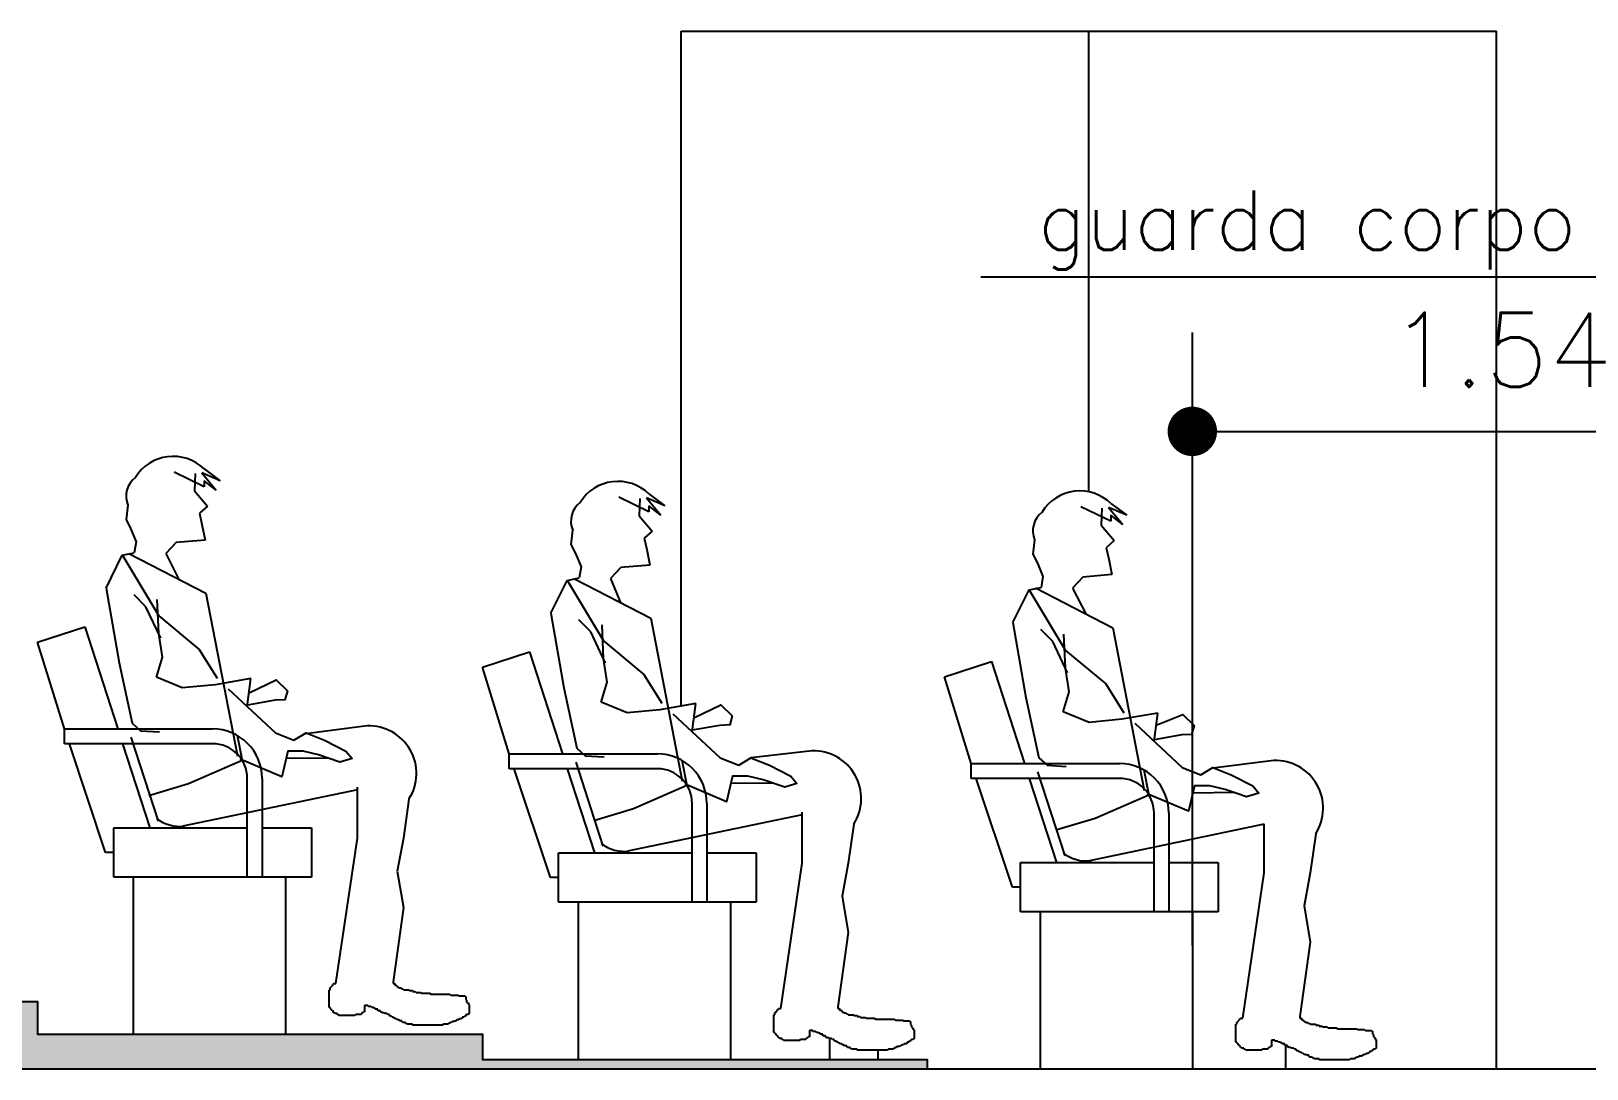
# Model space of a CAD drawing. Extents: x -14 to 107, y -33 to 53.
# Drawn here: x 51.904 to 55.052, y -23.252 to -21.152 of the extents above; entities that cross this region are included whole.
import ezdxf

# ---------------------------------------------------------------- set-up
doc = ezdxf.new("R2010")
doc.units = 0
doc.header["$LTSCALE"] = 1.5
doc.header["$MEASUREMENT"] = 0
doc.layers.get('0').update_dxf_attribs({"linetype": 'CONTINUOUS'})
doc.layers.get('DEFPOINTS').update_dxf_attribs({"linetype": 'CONTINUOUS'})
for name, color, linetype in [('A-ESTRUTURA', 4, 'CONTINUOUS'), ('A-MOBILIA', 1, 'CONTINUOUS'), ('HACHURA1', 1, 'CONTINUOUS'), ('N-LNHVISTA', 2, 'CONTINUOUS'), ('N-TEXTO', 2, 'CONTINUOUS'), ('P-PESSOA', 7, 'CONTINUOUS'), ('TEXTO', 2, 'CONTINUOUS')]:
    doc.layers.add(name, color=color, linetype=linetype)
doc.styles.add('COTA', font='romans.shx')
doc.styles.add('ROMANS', font='romans')
doc.dimstyles.new('DG060-1', dxfattribs={"dimscale": 0.1, "dimtxt": 1.5, "dimasz": 1, "dimexe": 2, "dimexo": 2.5, "dimgap": 0.9, "dimtad": 1, "dimzin": 4, "dimtxsty": 'COTA', "dimblk": 'DOT', "dimblk1": 'DOT', "dimblk2": 'DOT', "dimsah": 1, "dimcen": 0.09, "dimclrd": 1, "dimclre": 1, "dimclrt": 2, "dimazin": 3, "dimtfac": 1, "dimtdec": 4, "dimtix": 1, "dimtmove": 0, "dimatfit": 3, "dimtvp": 2, "dimtolj": 1, "dimtzin": 0})

# ---------------------------------------------------------------- blocks, each defined once
blk = doc.blocks.new('DOT')
at = {"color": 0, "linetype": 'BYBLOCK'}
blk.add_line((-0.5, 0), (-1, 0), dxfattribs=at)
at = {"color": 0, "linetype": 'BYBLOCK', "const_width": 0.5}
blk.add_lwpolyline([(-0.25, 0, 1), (0.25, 0, 1)], format="xyb", close=True, dxfattribs=at)
blk = doc.blocks.new('PESSOA')
at = {"layer": 'A-MOBILIA'}
for p, q in [((-0.9738, 0.7935), (-0.8786, 0.8244)), ((-0.8786, 0.8244), (-0.8117, 0.6179)), ((-0.9196, 0.6179), (-0.9738, 0.7935)), ((-0.9196, 0.5879), (-0.9196, 0.6179)), ((-0.9196, 0.6179), (-0.6196, 0.6179)), ((-0.6196, 0.5879), (-0.9196, 0.5879)), ((-0.8363, 0.3679), (-0.9096, 0.5879)), ((-0.5496, 0.3179), (-0.5496, 0.5179)), ((-0.5196, 0.5179), (-0.5196, 0.3179)), ((-0.8196, 0.4179), (-0.5496, 0.4179)), ((-0.8196, 0.3179), (-0.8196, 0.4179)), ((-0.5196, 0.4179), (-0.4196, 0.4179)), ((-0.4196, 0.4179), (-0.4196, 0.3179)), ((-0.8196, 0.3679), (-0.8363, 0.3679)), ((-0.4196, 0.3179), (-0.8196, 0.3179)), ((-0.7803, 0.3179), (-0.7803, 0)), ((-0.4721, 0.3179), (-0.4721, 0))]:
    blk.add_line(p, q, dxfattribs=at)
at = {"layer": 'A-MOBILIA', "extrusion": (5.54832e-28, 1, 0)}
for p, q in [((-0.7851, 0.601), (-0.73, 0.431)), ((-0.802, 0.5879), (-0.7469, 0.4179))]:
    blk.add_line(p, q, dxfattribs=at)
at = {"layer": 'A-MOBILIA'}
for radius in [0.1, 0.07]:
    blk.add_arc((-0.6196, 0.5179), radius, 0, 90, dxfattribs=at)
at = {"layer": 'P-PESSOA'}
for p, q in [((-0.6371, 1.1081), (-0.6977, 1.1376)), ((-0.6045, 1.1202), (-0.6416, 1.1361)), ((-0.6416, 1.1361), (-0.6128, 1.1013)), ((-0.6371, 1.144), (-0.6045, 1.1202)), ((-0.6128, 1.1013), (-0.6371, 1.1202)), ((-0.6371, 1.1202), (-0.6371, 1.1081)), ((-0.6414, 1.0315), (-0.635, 1.0001)), ((-0.7743, 0.9963), (-0.7782, 0.9741)), ((-0.635, 1.0001), (-0.6936, 0.9952)), ((-0.8352, 0.9031), (-0.8026, 0.9692)), ((-0.8026, 0.9692), (-0.7782, 0.9741)), ((-0.7892, 0.9732), (-0.6332, 0.8928)), ((-0.7147, 0.9728), (-0.6873, 0.9207)), ((-0.6332, 0.8928), (-0.5697, 0.5631)), ((-0.5701, 0.6054), (-0.5602, 0.5542)), ((-0.3069, 0.6241), (-0.4309, 0.6082)), ((-0.3867, 0.559), (-0.4713, 0.5578)), ((-0.3267, 0.4949), (-0.6801, 0.4211))]:
    blk.add_line(p, q, dxfattribs=at)
at = {"layer": 'P-PESSOA', "linetype": 'CONTINUOUS'}
for p, q in [((-0.655, 1.1345), (-0.6564, 1.1)), ((-0.6564, 1.1), (-0.6304, 1.069)), ((-0.6304, 1.069), (-0.6463, 1.0544)), ((-0.6463, 1.0544), (-0.6413, 1.0313)), ((-0.6936, 0.9952), (-0.7147, 0.9728)), ((-0.8352, 0.9031), (-0.8091, 0.7517)), ((-0.7547, 0.8648), (-0.7787, 0.8891)), ((-0.7245, 0.8016), (-0.7547, 0.8648)), ((-0.7288, 0.8109), (-0.7318, 0.8795)), ((-0.7214, 0.763), (-0.7288, 0.8109)), ((-0.7334, 0.7226), (-0.7214, 0.763)), ((-0.8091, 0.7517), (-0.7828, 0.6295)), ((-0.6811, 0.7009), (-0.7334, 0.7226)), ((-0.6146, 0.7075), (-0.6811, 0.7009)), ((-0.5421, 0.7197), (-0.6146, 0.7075)), ((-0.5496, 0.6624), (-0.5421, 0.7197)), ((-0.7828, 0.6295), (-0.7657, 0.6143)), ((-0.7657, 0.6143), (-0.7274, 0.6121)), ((-0.5602, 0.5542), (-0.6684, 0.5066)), ((-0.6684, 0.5066), (-0.7485, 0.4828)), ((-0.3267, 0.3967), (-0.3267, 0.4949)), ((-0.2224, 0.4758), (-0.2334, 0.3967)), ((-0.3702, 0.1028), (-0.3267, 0.3967)), ((-0.2334, 0.3967), (-0.246, 0.3302)), ((-0.246, 0.3302), (-0.2334, 0.2564)), ((-0.2334, 0.2564), (-0.2546, 0.1062)), ((-0.3821, 0.0938), (-0.3803, 0.0956)), ((-0.3803, 0.0956), (-0.3785, 0.0974)), ((-0.3785, 0.0974), (-0.3767, 0.0992)), ((-0.3767, 0.0992), (-0.3767, 0.101)), ((-0.3767, 0.101), (-0.3749, 0.101)), ((-0.3749, 0.101), (-0.3749, 0.1028)), ((-0.3749, 0.1028), (-0.3702, 0.1028)), ((-0.3713, 0.1064), (-0.3695, 0.1064)), ((-0.2546, 0.1062), (-0.2546, 0.1028)), ((-0.2546, 0.1028), (-0.2511, 0.1028)), ((-0.2511, 0.1028), (-0.2511, 0.0992)), ((-0.2511, 0.0992), (-0.2475, 0.0992)), ((-0.2475, 0.0992), (-0.2475, 0.0974)), ((-0.2475, 0.0974), (-0.2457, 0.0974)), ((-0.2457, 0.0974), (-0.2457, 0.0956)), ((-0.2457, 0.0956), (-0.2439, 0.0956)), ((-0.2439, 0.0956), (-0.2421, 0.0938)), ((-0.3839, 0.0544), (-0.3839, 0.0903)), ((-0.3839, 0.0903), (-0.3821, 0.0903)), ((-0.3821, 0.0903), (-0.3821, 0.0938)), ((-0.2421, 0.0938), (-0.2385, 0.0938)), ((-0.2385, 0.0938), (-0.2367, 0.0921)), ((-0.2367, 0.0921), (-0.2349, 0.0921)), ((-0.2349, 0.0921), (-0.2331, 0.0903)), ((-0.2331, 0.0903), (-0.2223, 0.0903)), ((-0.2223, 0.0903), (-0.2223, 0.0885)), ((-0.2223, 0.0885), (-0.2152, 0.0885)), ((-0.2152, 0.0885), (-0.2152, 0.0867)), ((-0.2152, 0.0867), (-0.2098, 0.0867)), ((-0.2098, 0.0867), (-0.208, 0.0849)), ((-0.208, 0.0849), (-0.199, 0.0849)), ((-0.199, 0.0849), (-0.1972, 0.0831)), ((-0.1972, 0.0831), (-0.1811, 0.0831)), ((-0.1811, 0.0831), (-0.1775, 0.0813)), ((-0.1775, 0.0813), (-0.1398, 0.0813)), ((-0.1398, 0.0813), (-0.138, 0.0795)), ((-0.138, 0.0795), (-0.1236, 0.0795)), ((-0.1236, 0.0795), (-0.1218, 0.0777)), ((-0.1218, 0.0777), (-0.1093, 0.0777)), ((-0.1093, 0.0777), (-0.1075, 0.0759)), ((-0.1075, 0.0759), (-0.1075, 0.0705)), ((-0.1075, 0.0705), (-0.1057, 0.0687)), ((-0.1057, 0.0687), (-0.1057, 0.0651)), ((-0.1057, 0.0651), (-0.1039, 0.0651)), ((-0.1039, 0.0651), (-0.1039, 0.0634)), ((-0.1039, 0.0634), (-0.1021, 0.0634)), ((-0.1021, 0.0634), (-0.1021, 0.0598)), ((-0.3821, 0.0544), (-0.3839, 0.0544)), ((-0.3821, 0.0526), (-0.3821, 0.0544)), ((-0.3803, 0.0508), (-0.3821, 0.0526)), ((-0.3785, 0.049), (-0.3803, 0.0508)), ((-0.3767, 0.0472), (-0.3785, 0.049)), ((-0.3749, 0.0454), (-0.3767, 0.0472)), ((-0.3749, 0.0436), (-0.3749, 0.0454)), ((-0.3731, 0.0436), (-0.3749, 0.0436)), ((-0.3713, 0.0418), (-0.3731, 0.0436)), ((-0.3677, 0.0418), (-0.3713, 0.0418)), ((-0.3677, 0.04), (-0.3677, 0.0418)), ((-0.3659, 0.04), (-0.3677, 0.04)), ((-0.3641, 0.0382), (-0.3659, 0.04)), ((-0.3318, 0.0382), (-0.3641, 0.0382)), ((-0.33, 0.04), (-0.3318, 0.0382)), ((-0.3193, 0.04), (-0.33, 0.04)), ((-0.3175, 0.0418), (-0.3193, 0.0418)), ((-0.3193, 0.0418), (-0.3193, 0.04)), ((-0.3157, 0.0436), (-0.3175, 0.0436)), ((-0.3175, 0.0436), (-0.3175, 0.0418)), ((-0.3139, 0.0454), (-0.3157, 0.0436)), ((-0.3121, 0.0454), (-0.3139, 0.0454)), ((-0.3049, 0.058), (-0.3121, 0.058)), ((-0.3121, 0.058), (-0.3121, 0.0454)), ((-0.3049, 0.0562), (-0.3049, 0.058)), ((-0.2995, 0.0562), (-0.3049, 0.0562)), ((-0.2977, 0.0544), (-0.2995, 0.0562)), ((-0.2941, 0.0544), (-0.2977, 0.0544)), ((-0.2923, 0.0526), (-0.2941, 0.0544)), ((-0.2905, 0.0526), (-0.2923, 0.0526)), ((-0.2905, 0.0508), (-0.2905, 0.0526)), ((-0.2852, 0.0508), (-0.2905, 0.0508)), ((-0.2852, 0.0472), (-0.2852, 0.0508)), ((-0.2798, 0.0472), (-0.2852, 0.0472)), ((-0.2798, 0.0454), (-0.2798, 0.0472)), ((-0.2762, 0.0436), (-0.2798, 0.0454)), ((-0.2726, 0.0436), (-0.2762, 0.0436)), ((-0.2708, 0.0418), (-0.2726, 0.0436)), ((-0.2672, 0.0418), (-0.2708, 0.0418)), ((-0.2654, 0.04), (-0.2672, 0.0418)), ((-0.2618, 0.04), (-0.2654, 0.04)), ((-0.2618, 0.0382), (-0.2618, 0.04)), ((-0.26, 0.0364), (-0.2618, 0.0382)), ((-0.2582, 0.0364), (-0.26, 0.0364)), ((-0.2564, 0.0347), (-0.2582, 0.0364)), ((-0.2546, 0.0347), (-0.2564, 0.0347)), ((-0.2529, 0.0329), (-0.2546, 0.0347)), ((-0.2511, 0.0329), (-0.2529, 0.0329)), ((-0.2493, 0.0311), (-0.2511, 0.0329)), ((-0.1146, 0.0329), (-0.1164, 0.0311)), ((-0.1111, 0.0347), (-0.1146, 0.0347)), ((-0.1146, 0.0347), (-0.1146, 0.0329)), ((-0.1093, 0.0364), (-0.1111, 0.0347)), ((-0.1075, 0.0364), (-0.1093, 0.0364)), ((-0.1057, 0.04), (-0.1075, 0.0382)), ((-0.1075, 0.0382), (-0.1075, 0.0364)), ((-0.1021, 0.04), (-0.1057, 0.04)), ((-0.1021, 0.0598), (-0.1003, 0.0598)), ((-0.1003, 0.0418), (-0.1021, 0.04)), ((-0.1003, 0.0598), (-0.1003, 0.0418)), ((-0.2475, 0.0311), (-0.2493, 0.0311)), ((-0.2457, 0.0293), (-0.2475, 0.0311)), ((-0.2439, 0.0293), (-0.2457, 0.0293)), ((-0.2403, 0.0275), (-0.2439, 0.0293)), ((-0.2367, 0.0275), (-0.2403, 0.0275)), ((-0.2367, 0.0257), (-0.2367, 0.0275)), ((-0.2349, 0.0239), (-0.2367, 0.0257)), ((-0.2295, 0.0239), (-0.2349, 0.0239)), ((-0.2295, 0.0221), (-0.2295, 0.0239)), ((-0.2277, 0.0221), (-0.2295, 0.0221)), ((-0.2259, 0.0203), (-0.2277, 0.0221)), ((-0.2152, 0.0203), (-0.2259, 0.0203)), ((-0.2152, 0.0185), (-0.2152, 0.0203)), ((-0.1541, 0.0185), (-0.2152, 0.0185)), ((-0.1523, 0.0203), (-0.1541, 0.0185)), ((-0.1434, 0.0203), (-0.1523, 0.0203)), ((-0.1416, 0.0221), (-0.1434, 0.0203)), ((-0.138, 0.0239), (-0.1416, 0.0221)), ((-0.1362, 0.0239), (-0.138, 0.0239)), ((-0.1344, 0.0257), (-0.1362, 0.0239)), ((-0.1308, 0.0257), (-0.1344, 0.0257)), ((-0.1272, 0.0275), (-0.1308, 0.0257)), ((-0.1254, 0.0293), (-0.1272, 0.0275)), ((-0.1218, 0.0293), (-0.1254, 0.0293)), ((-0.12, 0.0311), (-0.1218, 0.0293)), ((-0.1164, 0.0311), (-0.12, 0.0311))]:
    blk.add_line(p, q, dxfattribs=at)
for points in [[(-0.7912, 1.0705), (-0.7946, 1.0418), (-0.7857, 1.0233), (-0.7743, 0.9963)], [(-0.8017, 0.9683), (-0.7287, 0.8466), (-0.6469, 0.7789), (-0.6105, 0.7204)], [(-0.5882, 0.6993), (-0.4926, 0.61), (-0.4552, 0.595), (-0.4306, 0.61), (-0.3932, 0.595), (-0.3499, 0.5727), (-0.3373, 0.5581), (-0.3622, 0.5508), (-0.4058, 0.5654), (-0.4368, 0.5727), (-0.4677, 0.5727), (-0.48, 0.5212), (-0.5637, 0.5567)], [(-0.5453, 0.6953), (-0.4911, 0.7171), (-0.4682, 0.6952), (-0.4735, 0.6766), (-0.4936, 0.6758), (-0.5492, 0.6662)]]:
    blk.add_lwpolyline(points, dxfattribs=at)
at = {"layer": 'P-PESSOA'}
for centre, radius, start, end in [((-0.6996, 1.0798), 0.0897, 45.7873, 148.4559), ((-0.7471, 1.0888), 0.0477, 127.3399, 202.5127), ((-0.3037, 0.5277), 0.0964, 327.4435, 91.889), ((-0.6861, 0.499), 0.0783, 232.6566, 276.7974), ((-0.7337, 0.5428), 0.133, 293.608, 293.7502)]:
    blk.add_arc(centre, radius, start, end, dxfattribs=at)
blk = doc.blocks.new('*D84')
at = {"color": 1, "linetype": 'BYBLOCK'}
for p, q in [((54.2536, -23.0024), (54.2536, -21.7624)), ((55.502, -23.0024), (55.502, -21.7624)), ((54.3536, -21.9624), (55.402, -21.9624))]:
    blk.add_line(p, q, dxfattribs=at)
at = {"layer": 'DEFPOINTS', "color": 0, "linetype": 'BYBLOCK'}
for p in [(55.502, -21.9624), (54.2536, -23.2524), (55.502, -23.2524)]:
    blk.add_point(p, dxfattribs=at)
at = {"color": 1, "linetype": 'BYBLOCK', "xscale": 0.1, "yscale": 0.1, "zscale": 0.1, "rotation": 180}
blk.add_blockref('DOT', (54.2536, -21.9624), dxfattribs=at)
at = {"color": 1, "linetype": 'BYBLOCK', "xscale": 0.1, "yscale": 0.1, "zscale": 0.1}
blk.add_blockref('DOT', (55.502, -21.9624), dxfattribs=at)
at = {"color": 2, "linetype": 'BYBLOCK', "insert": (54.8778, -21.7974), "char_height": 0.15, "attachment_point": 5, "style": 'COTA'}
blk.add_mtext('\\A1;1.54', dxfattribs=at)
blk = doc.blocks.new('_DOT')
at = {"color": 0, "linetype": 'BYBLOCK'}
blk.add_line((-0.5, 0), (-1, 0), dxfattribs=at)
at = {"color": 0, "linetype": 'BYBLOCK', "const_width": 0.5}
blk.add_lwpolyline([(-0.25, 0, 1), (0.25, 0, 1)], format="xyb", close=True, dxfattribs=at)

msp = doc.modelspace()

# ---------------------------------------------------------------- hatches: boundary and pattern name
at = {"layer": 'HACHURA1'}
h = msp.add_hatch(dxfattribs=at)
h.set_pattern_fill('AR-SAND', scale=0.003, angle=45, style=0)
h.set_pattern_definition([(82.5, (7.37518, -43.08307), (-0.1072144, 0.10042605), [0, -0.115824, 0, -0.12954, 0, -0.123825]), (52.5, (7.37518, -43.08307), (-0.0567033, 0.24741986), [0, -0.062484, 0, -0.104394, 0, -0.040005]), (12.5, (7.3089, -43.14935), (0.16748995, 0.1680997), [0, -0.0381, 0, -0.13716, 0, -0.17907]), (2.5, (7.3089, -43.14935), (0.1146843, 0.2092652), [0, -0.01905, 0, -0.089916, 0, -0.10287])])
h.paths.add_polyline_path([(48.7198, -23.2524), (48.7198, -22.8649), (48.3171, -22.8649), (48.3171, -22.7639), (47.4171, -22.7639), (47.4171, -22.6571), (46.7198, -22.6571), (46.7198, -23.2524)])
h.paths.add_polyline_path([(49.3341, -23.2524), (49.3341, -22.9568), (49.2171, -22.9568), (49.2171, -22.8649), (48.7198, -22.8649), (48.7198, -23.2524)])
h.paths.add_polyline_path([(49.3341, -22.9568), (49.3341, -23.2524), (50.7198, -23.2524), (50.7198, -23.0422), (50.1171, -23.0422), (50.1171, -22.9568)])
h.paths.add_polyline_path([(51.0171, -23.116), (51.0171, -23.0422), (50.7198, -23.0422), (50.7198, -23.2524), (52.7198, -23.2524), (52.7198, -23.1824), (51.9171, -23.1824), (51.9171, -23.116)])
h.paths.add_polyline_path([(52.7198, -23.2524), (53.7171, -23.2524), (53.7171, -23.2335), (52.8171, -23.2335), (52.8171, -23.1824), (52.7198, -23.1824)])

# ---------------------------------------------------------------- linework, layer by layer
at = {"layer": 'A-ESTRUTURA'}
for p, q in [((43.1963, -23.2524), (55.502, -23.2524)), ((50.5199, -23.2524), (54.9199, -23.2524))]:
    msp.add_line(p, q, dxfattribs=at)
at = {"layer": 'A-MOBILIA'}
for p, q in [((51.9171, -22.3888), (52.0123, -22.358)), ((52.0123, -22.358), (52.0792, -22.5645)), ((51.9713, -22.5645), (51.9171, -22.3888)), ((52.8171, -22.4395), (52.9123, -22.4086)), ((52.9123, -22.4086), (52.9792, -22.6151)), ((52.8713, -22.6151), (52.8171, -22.4395)), ((51.9713, -22.5945), (51.9713, -22.5645)), ((51.9713, -22.5645), (52.2713, -22.5645)), ((52.2713, -22.5945), (51.9713, -22.5945)), ((52.0546, -22.8145), (51.9813, -22.5945)), ((52.8713, -22.6451), (52.8713, -22.6151)), ((52.8713, -22.6151), (53.1713, -22.6151)), ((52.3413, -22.8645), (52.3413, -22.6645)), ((52.3713, -22.6645), (52.3713, -22.8645)), ((53.1713, -22.6451), (52.8713, -22.6451)), ((52.9546, -22.8651), (52.8813, -22.6451)), ((53.2413, -22.9151), (53.2413, -22.7151)), ((53.2713, -22.7151), (53.2713, -22.9151)), ((52.0713, -22.7645), (52.3413, -22.7645)), ((52.0713, -22.8645), (52.0713, -22.7645)), ((52.3713, -22.7645), (52.4713, -22.7645)), ((52.4713, -22.7645), (52.4713, -22.8645)), ((52.0713, -22.8145), (52.0546, -22.8145)), ((52.9713, -22.8151), (53.2413, -22.8151)), ((52.9713, -22.9151), (52.9713, -22.8151)), ((53.2713, -22.8151), (53.3713, -22.8151)), ((53.3713, -22.8151), (53.3713, -22.9151)), ((52.4713, -22.8645), (52.0713, -22.8645)), ((52.1106, -22.8645), (52.1106, -23.1824)), ((52.4188, -22.8645), (52.4188, -23.1824)), ((52.9713, -22.8651), (52.9546, -22.8651)), ((53.3713, -22.9151), (52.9713, -22.9151)), ((53.0106, -22.9151), (53.0106, -23.233)), ((53.3188, -22.9151), (53.3188, -23.233))]:
    msp.add_line(p, q, dxfattribs=at)
at = {"layer": 'A-MOBILIA', "extrusion": (5.54832e-28, 1, 0)}
for p, q in [((52.0889, -22.5945), (52.144, -22.7645)), ((52.1058, -22.5814), (52.1609, -22.7514)), ((53.0058, -22.632), (53.0609, -22.802)), ((52.9889, -22.6451), (53.044, -22.8151))]:
    msp.add_line(p, q, dxfattribs=at)
at = {"layer": 'A-MOBILIA'}
for centre, radius in [((52.2713, -22.6645), 0.1), ((52.2713, -22.6645), 0.07), ((53.1713, -22.7151), 0.1), ((53.1713, -22.7151), 0.07)]:
    msp.add_arc(centre, radius, 0, 90, dxfattribs=at)
at = {"layer": 'N-LNHVISTA', "color": 7}
for p, q in [((53.2191, -21.1524), (54.8691, -21.1524)), ((53.2191, -22.5183), (53.2191, -21.1524)), ((54.0441, -22.0848), (54.0441, -21.1524)), ((54.8691, -23.2524), (54.8691, -21.1524)), ((53.5198, -23.2335), (53.5198, -23.1909)), ((53.6178, -23.2335), (53.6178, -23.2145)), ((54.4428, -23.2524), (54.4428, -23.2052))]:
    msp.add_line(p, q, dxfattribs=at)
at = {"layer": 'N-LNHVISTA'}
msp.add_lwpolyline([(51.0171, -23.116), (51.9171, -23.116), (51.9171, -23.1824), (52.8171, -23.1824), (52.8171, -23.2335), (53.7171, -23.2335), (53.7171, -23.2524)], dxfattribs=at)
at = {"layer": 'P-PESSOA'}
for p, q in [((52.2538, -22.0743), (52.1932, -22.0447)), ((52.2864, -22.0622), (52.2493, -22.0463)), ((52.2493, -22.0463), (52.2781, -22.0811)), ((52.2538, -22.0383), (52.2864, -22.0622)), ((52.2781, -22.0811), (52.2538, -22.0622)), ((52.2538, -22.0622), (52.2538, -22.0743)), ((53.1538, -22.1249), (53.0932, -22.0954)), ((53.1864, -22.1128), (53.1493, -22.0969)), ((53.1493, -22.0969), (53.1781, -22.1317)), ((53.1538, -22.089), (53.1864, -22.1128)), ((53.1781, -22.1317), (53.1538, -22.1128)), ((53.1538, -22.1128), (53.1538, -22.1249)), ((52.2495, -22.1508), (52.2559, -22.1823)), ((52.1166, -22.1861), (52.1127, -22.2083)), ((52.2559, -22.1823), (52.1973, -22.1871)), ((52.0557, -22.2793), (52.0883, -22.2131)), ((52.0883, -22.2131), (52.1127, -22.2083)), ((52.1017, -22.2092), (52.2577, -22.2895)), ((52.1762, -22.2096), (52.2021, -22.2609)), ((53.1495, -22.2015), (53.1559, -22.2329)), ((53.0166, -22.2367), (53.0127, -22.2589)), ((53.1559, -22.2329), (53.0973, -22.2378)), ((52.9557, -22.3299), (52.9883, -22.2638)), ((52.9883, -22.2638), (53.0127, -22.2589)), ((53.0035, -22.2607), (53.1577, -22.3402)), ((53.0762, -22.2602), (53.0971, -22.3107)), ((52.2577, -22.2895), (52.3212, -22.6193)), ((53.1577, -22.3402), (53.2212, -22.6699)), ((52.584, -22.5583), (52.46, -22.5741)), ((52.3208, -22.577), (52.3307, -22.6282)), ((52.5042, -22.6233), (52.4196, -22.6246)), ((53.2208, -22.6276), (53.2307, -22.6788)), ((53.484, -22.6089), (53.3603, -22.623)), ((52.5644, -22.6875), (52.2108, -22.7613)), ((53.4042, -22.674), (53.3196, -22.6752)), ((53.4644, -22.7381), (53.1108, -22.8119))]:
    msp.add_line(p, q, dxfattribs=at)
at = {"layer": 'P-PESSOA', "linetype": 'CONTINUOUS'}
for p, q in [((52.2359, -22.0479), (52.2345, -22.0824)), ((52.2345, -22.0824), (52.2605, -22.1134)), ((53.1359, -22.0985), (53.1345, -22.133)), ((52.2605, -22.1134), (52.2446, -22.128)), ((52.2446, -22.128), (52.2496, -22.1511)), ((53.1345, -22.133), (53.1605, -22.164)), ((52.1973, -22.1871), (52.1762, -22.2096)), ((53.1605, -22.164), (53.1446, -22.1787)), ((53.1446, -22.1787), (53.1496, -22.2017)), ((53.0973, -22.2378), (53.0762, -22.2602)), ((52.0557, -22.2793), (52.0818, -22.4306)), ((52.1362, -22.3176), (52.1122, -22.2932)), ((52.1664, -22.3807), (52.1362, -22.3176)), ((52.1621, -22.3715), (52.1591, -22.3028)), ((52.9557, -22.3299), (52.9818, -22.4813)), ((53.0362, -22.3682), (53.0122, -22.3439)), ((52.1695, -22.4194), (52.1621, -22.3715)), ((53.0664, -22.4314), (53.0362, -22.3682)), ((53.0621, -22.4221), (53.0591, -22.3535)), ((52.0818, -22.4306), (52.1081, -22.5529)), ((52.1575, -22.4598), (52.1695, -22.4194)), ((53.0695, -22.47), (53.0621, -22.4221)), ((52.2098, -22.4815), (52.1575, -22.4598)), ((52.2763, -22.4749), (52.2098, -22.4815)), ((52.3488, -22.4627), (52.2763, -22.4749)), ((52.3413, -22.52), (52.3488, -22.4627)), ((53.0575, -22.5104), (53.0695, -22.47)), ((52.9818, -22.4813), (53.0081, -22.6035)), ((53.1098, -22.5321), (53.0575, -22.5104)), ((53.1763, -22.5255), (53.1098, -22.5321)), ((53.2488, -22.5133), (53.1763, -22.5255)), ((53.2413, -22.5706), (53.2488, -22.5133)), ((52.1081, -22.5529), (52.1252, -22.5681)), ((52.1252, -22.5681), (52.1635, -22.5703)), ((52.3307, -22.6282), (52.2225, -22.6758)), ((53.0081, -22.6035), (53.0252, -22.6187)), ((53.0252, -22.6187), (53.0635, -22.621)), ((52.2225, -22.6758), (52.1424, -22.6996)), ((52.5642, -22.7857), (52.5642, -22.6823)), ((53.2307, -22.6788), (53.1225, -22.7264)), ((52.6685, -22.7065), (52.6575, -22.7857)), ((53.1225, -22.7264), (53.0424, -22.7502)), ((53.4642, -22.8363), (53.4642, -22.7329)), ((53.5685, -22.7572), (53.5575, -22.8363)), ((52.5207, -23.0796), (52.5642, -22.7857)), ((52.6575, -22.7857), (52.6449, -22.8522)), ((52.6449, -22.8522), (52.6575, -22.926)), ((53.4207, -23.1302), (53.4642, -22.8363)), ((53.5575, -22.8363), (53.5449, -22.9028)), ((53.5449, -22.9028), (53.5575, -22.9766)), ((52.6575, -22.926), (52.6363, -23.0762)), ((53.5575, -22.9766), (53.5363, -23.1268)), ((52.507, -23.128), (52.507, -23.0921)), ((52.507, -23.0921), (52.5088, -23.0921)), ((52.5088, -23.0885), (52.5106, -23.0867)), ((52.5088, -23.0921), (52.5088, -23.0885)), ((52.5106, -23.0867), (52.5124, -23.0849)), ((52.5124, -23.0849), (52.5142, -23.0831)), ((52.5142, -23.0831), (52.5142, -23.0813)), ((52.5142, -23.0813), (52.516, -23.0813)), ((52.516, -23.0813), (52.516, -23.0796)), ((52.516, -23.0796), (52.5207, -23.0796)), ((52.5196, -23.076), (52.5214, -23.076)), ((52.6363, -23.0762), (52.6363, -23.0796)), ((52.6363, -23.0796), (52.6398, -23.0796)), ((52.6398, -23.0796), (52.6398, -23.0831)), ((52.6398, -23.0831), (52.6434, -23.0831)), ((52.6434, -23.0831), (52.6434, -23.0849)), ((52.6434, -23.0849), (52.6452, -23.0849)), ((52.6452, -23.0849), (52.6452, -23.0867)), ((52.6452, -23.0867), (52.647, -23.0867)), ((52.647, -23.0867), (52.6488, -23.0885)), ((52.6488, -23.0885), (52.6524, -23.0885)), ((52.6524, -23.0885), (52.6542, -23.0903)), ((52.6542, -23.0903), (52.656, -23.0903)), ((52.656, -23.0903), (52.6578, -23.0921)), ((52.6578, -23.0921), (52.6686, -23.0921)), ((52.6686, -23.0921), (52.6686, -23.0939)), ((52.6686, -23.0939), (52.6757, -23.0939)), ((52.6757, -23.0939), (52.6757, -23.0957)), ((52.6757, -23.0957), (52.6811, -23.0957)), ((52.6811, -23.0957), (52.6829, -23.0975)), ((52.6829, -23.0975), (52.6919, -23.0975)), ((52.6919, -23.0975), (52.6937, -23.0993)), ((52.6937, -23.0993), (52.7098, -23.0993)), ((52.7098, -23.0993), (52.7134, -23.1011)), ((52.7134, -23.1011), (52.7511, -23.1011)), ((52.7511, -23.1011), (52.7529, -23.1029)), ((52.7529, -23.1029), (52.7673, -23.1029)), ((52.7673, -23.1029), (52.7691, -23.1047)), ((52.7691, -23.1047), (52.7816, -23.1047)), ((52.7816, -23.1047), (52.7834, -23.1065)), ((52.7834, -23.1065), (52.7834, -23.1118)), ((52.5088, -23.128), (52.507, -23.128)), ((52.5088, -23.1298), (52.5088, -23.128)), ((52.5106, -23.1316), (52.5088, -23.1298)), ((52.5124, -23.1334), (52.5106, -23.1316)), ((52.5142, -23.1352), (52.5124, -23.1334)), ((52.516, -23.137), (52.5142, -23.1352)), ((52.516, -23.1387), (52.516, -23.137)), ((52.577, -23.137), (52.5752, -23.1387)), ((52.5788, -23.137), (52.577, -23.137)), ((52.586, -23.1244), (52.5788, -23.1244)), ((52.5788, -23.1244), (52.5788, -23.137)), ((52.586, -23.1262), (52.586, -23.1244)), ((52.5914, -23.1262), (52.586, -23.1262)), ((52.5932, -23.128), (52.5914, -23.1262)), ((52.5968, -23.128), (52.5932, -23.128)), ((52.5986, -23.1298), (52.5968, -23.128)), ((52.6004, -23.1298), (52.5986, -23.1298)), ((52.6004, -23.1316), (52.6004, -23.1298)), ((52.6057, -23.1316), (52.6004, -23.1316)), ((52.6057, -23.1352), (52.6057, -23.1316)), ((52.6111, -23.1352), (52.6057, -23.1352)), ((52.6111, -23.137), (52.6111, -23.1352)), ((52.6147, -23.1387), (52.6111, -23.137)), ((52.7834, -23.1118), (52.7852, -23.1136)), ((52.7852, -23.1136), (52.7852, -23.1172)), ((52.7852, -23.1172), (52.787, -23.1172)), ((52.787, -23.1172), (52.787, -23.119)), ((52.787, -23.119), (52.7888, -23.119)), ((52.7888, -23.119), (52.7888, -23.1226)), ((52.7888, -23.1226), (52.7906, -23.1226)), ((52.7906, -23.1226), (52.7906, -23.1405)), ((53.4088, -23.1392), (53.4106, -23.1374)), ((53.4106, -23.1374), (53.4124, -23.1356)), ((53.4124, -23.1356), (53.4142, -23.1338)), ((53.4142, -23.1338), (53.4142, -23.132)), ((53.4142, -23.132), (53.416, -23.132)), ((53.416, -23.132), (53.416, -23.1302)), ((53.416, -23.1302), (53.4207, -23.1302)), ((53.4196, -23.1266), (53.4214, -23.1266)), ((53.5363, -23.1268), (53.5363, -23.1302)), ((53.5363, -23.1302), (53.5398, -23.1302)), ((53.5398, -23.1302), (53.5398, -23.1338)), ((53.5398, -23.1338), (53.5434, -23.1338)), ((53.5434, -23.1338), (53.5434, -23.1356)), ((53.5434, -23.1356), (53.5452, -23.1356)), ((53.5452, -23.1356), (53.5452, -23.1374)), ((53.5452, -23.1374), (53.547, -23.1374)), ((53.547, -23.1374), (53.5488, -23.1392)), ((52.5178, -23.1387), (52.516, -23.1387)), ((52.5196, -23.1405), (52.5178, -23.1387)), ((52.5232, -23.1405), (52.5196, -23.1405)), ((52.5232, -23.1423), (52.5232, -23.1405)), ((52.525, -23.1423), (52.5232, -23.1423)), ((52.5268, -23.1441), (52.525, -23.1423)), ((52.5591, -23.1441), (52.5268, -23.1441)), ((52.5609, -23.1423), (52.5591, -23.1441)), ((52.5716, -23.1423), (52.5609, -23.1423)), ((52.5734, -23.1405), (52.5716, -23.1405)), ((52.5716, -23.1405), (52.5716, -23.1423)), ((52.5752, -23.1387), (52.5734, -23.1387)), ((52.5734, -23.1387), (52.5734, -23.1405)), ((52.6183, -23.1387), (52.6147, -23.1387)), ((52.6201, -23.1405), (52.6183, -23.1387)), ((52.6237, -23.1405), (52.6201, -23.1405)), ((52.6255, -23.1423), (52.6237, -23.1405)), ((52.6291, -23.1423), (52.6255, -23.1423)), ((52.6291, -23.1441), (52.6291, -23.1423)), ((52.6309, -23.1459), (52.6291, -23.1441)), ((52.6327, -23.1459), (52.6309, -23.1459)), ((52.6345, -23.1477), (52.6327, -23.1459)), ((52.6363, -23.1477), (52.6345, -23.1477)), ((52.6381, -23.1495), (52.6363, -23.1477)), ((52.6398, -23.1495), (52.6381, -23.1495)), ((52.6416, -23.1513), (52.6398, -23.1495)), ((52.6434, -23.1513), (52.6416, -23.1513)), ((52.6452, -23.1531), (52.6434, -23.1513)), ((52.647, -23.1531), (52.6452, -23.1531)), ((52.6506, -23.1549), (52.647, -23.1531)), ((52.6542, -23.1549), (52.6506, -23.1549)), ((52.6542, -23.1567), (52.6542, -23.1549)), ((52.656, -23.1585), (52.6542, -23.1567)), ((52.6614, -23.1585), (52.656, -23.1585)), ((52.6614, -23.1603), (52.6614, -23.1585)), ((52.6632, -23.1603), (52.6614, -23.1603)), ((52.665, -23.1621), (52.6632, -23.1603)), ((52.6757, -23.1621), (52.665, -23.1621)), ((52.6757, -23.1639), (52.6757, -23.1621)), ((52.7368, -23.1639), (52.6757, -23.1639)), ((52.7386, -23.1621), (52.7368, -23.1639)), ((52.7475, -23.1621), (52.7386, -23.1621)), ((52.7493, -23.1603), (52.7475, -23.1621)), ((52.7529, -23.1585), (52.7493, -23.1603)), ((52.7547, -23.1585), (52.7529, -23.1585)), ((52.7565, -23.1567), (52.7547, -23.1585)), ((52.7601, -23.1567), (52.7565, -23.1567)), ((52.7637, -23.1549), (52.7601, -23.1567)), ((52.7655, -23.1531), (52.7637, -23.1549)), ((52.7691, -23.1531), (52.7655, -23.1531)), ((52.7709, -23.1513), (52.7691, -23.1531)), ((52.7745, -23.1513), (52.7709, -23.1513)), ((52.7763, -23.1495), (52.7745, -23.1513)), ((52.7798, -23.1477), (52.7763, -23.1477)), ((52.7763, -23.1477), (52.7763, -23.1495)), ((52.7816, -23.1459), (52.7798, -23.1477)), ((52.7834, -23.1459), (52.7816, -23.1459)), ((52.7852, -23.1423), (52.7834, -23.1441)), ((52.7834, -23.1441), (52.7834, -23.1459)), ((52.7888, -23.1423), (52.7852, -23.1423)), ((52.7906, -23.1405), (52.7888, -23.1423)), ((53.407, -23.1786), (53.407, -23.1427)), ((53.407, -23.1427), (53.4088, -23.1427)), ((53.4088, -23.1427), (53.4088, -23.1392)), ((53.5488, -23.1392), (53.5524, -23.1392)), ((53.5524, -23.1392), (53.5542, -23.141)), ((53.5542, -23.141), (53.556, -23.141)), ((53.556, -23.141), (53.5578, -23.1427)), ((53.5578, -23.1427), (53.5686, -23.1427)), ((53.5686, -23.1427), (53.5686, -23.1445)), ((53.5686, -23.1445), (53.5757, -23.1445)), ((53.5757, -23.1445), (53.5757, -23.1463)), ((53.5757, -23.1463), (53.5811, -23.1463)), ((53.5811, -23.1463), (53.5829, -23.1481)), ((53.5829, -23.1481), (53.5919, -23.1481)), ((53.5919, -23.1481), (53.5937, -23.1499)), ((53.5937, -23.1499), (53.6098, -23.1499)), ((53.6098, -23.1499), (53.6134, -23.1517)), ((53.6134, -23.1517), (53.6511, -23.1517)), ((53.6511, -23.1517), (53.6529, -23.1535)), ((53.6529, -23.1535), (53.6673, -23.1535)), ((53.6673, -23.1535), (53.6691, -23.1553)), ((53.6691, -23.1553), (53.6816, -23.1553)), ((53.6816, -23.1553), (53.6834, -23.1571)), ((53.6834, -23.1571), (53.6834, -23.1625)), ((53.6834, -23.1625), (53.6852, -23.1643)), ((53.6852, -23.1643), (53.6852, -23.1679)), ((53.6852, -23.1679), (53.687, -23.1679)), ((53.687, -23.1679), (53.687, -23.1697)), ((53.687, -23.1697), (53.6888, -23.1697)), ((53.6888, -23.1697), (53.6888, -23.1732)), ((53.4088, -23.1786), (53.407, -23.1786)), ((53.4088, -23.1804), (53.4088, -23.1786)), ((53.4106, -23.1822), (53.4088, -23.1804)), ((53.4124, -23.184), (53.4106, -23.1822)), ((53.4142, -23.1858), (53.4124, -23.184)), ((53.416, -23.1876), (53.4142, -23.1858)), ((53.416, -23.1894), (53.416, -23.1876)), ((53.4178, -23.1894), (53.416, -23.1894)), ((53.4196, -23.1912), (53.4178, -23.1894)), ((53.4232, -23.1912), (53.4196, -23.1912)), ((53.4232, -23.193), (53.4232, -23.1912)), ((53.425, -23.193), (53.4232, -23.193)), ((53.4268, -23.1948), (53.425, -23.193)), ((53.4591, -23.1948), (53.4268, -23.1948)), ((53.4609, -23.193), (53.4591, -23.1948)), ((53.4716, -23.193), (53.4609, -23.193)), ((53.4734, -23.1912), (53.4716, -23.1912)), ((53.4716, -23.1912), (53.4716, -23.193)), ((53.4752, -23.1894), (53.4734, -23.1894)), ((53.4734, -23.1894), (53.4734, -23.1912)), ((53.477, -23.1876), (53.4752, -23.1894)), ((53.4788, -23.1876), (53.477, -23.1876)), ((53.486, -23.175), (53.4788, -23.175)), ((53.4788, -23.175), (53.4788, -23.1876)), ((53.486, -23.1768), (53.486, -23.175)), ((53.4914, -23.1768), (53.486, -23.1768)), ((53.4932, -23.1786), (53.4914, -23.1768)), ((53.4968, -23.1786), (53.4932, -23.1786)), ((53.4986, -23.1804), (53.4968, -23.1786)), ((53.5004, -23.1804), (53.4986, -23.1804)), ((53.5004, -23.1822), (53.5004, -23.1804)), ((53.5057, -23.1822), (53.5004, -23.1822)), ((53.5057, -23.1858), (53.5057, -23.1822)), ((53.5111, -23.1858), (53.5057, -23.1858)), ((53.5111, -23.1876), (53.5111, -23.1858)), ((53.5147, -23.1894), (53.5111, -23.1876)), ((53.5183, -23.1894), (53.5147, -23.1894)), ((53.5201, -23.1912), (53.5183, -23.1894)), ((53.5237, -23.1912), (53.5201, -23.1912)), ((53.5255, -23.193), (53.5237, -23.1912)), ((53.5291, -23.193), (53.5255, -23.193)), ((53.5291, -23.1948), (53.5291, -23.193)), ((53.5309, -23.1966), (53.5291, -23.1948)), ((53.5327, -23.1966), (53.5309, -23.1966)), ((53.5345, -23.1983), (53.5327, -23.1966)), ((53.5363, -23.1983), (53.5345, -23.1983)), ((53.5381, -23.2001), (53.5363, -23.1983)), ((53.5398, -23.2001), (53.5381, -23.2001)), ((53.5416, -23.2019), (53.5398, -23.2001)), ((53.6763, -23.2001), (53.6745, -23.2019)), ((53.6798, -23.1983), (53.6763, -23.1983)), ((53.6763, -23.1983), (53.6763, -23.2001)), ((53.6816, -23.1966), (53.6798, -23.1983)), ((53.6834, -23.1966), (53.6816, -23.1966)), ((53.6852, -23.193), (53.6834, -23.1948)), ((53.6834, -23.1948), (53.6834, -23.1966)), ((53.6888, -23.193), (53.6852, -23.193)), ((53.6888, -23.1732), (53.6906, -23.1732)), ((53.6906, -23.1912), (53.6888, -23.193)), ((53.6906, -23.1732), (53.6906, -23.1912)), ((53.5434, -23.2019), (53.5416, -23.2019)), ((53.5452, -23.2037), (53.5434, -23.2019)), ((53.547, -23.2037), (53.5452, -23.2037)), ((53.5506, -23.2055), (53.547, -23.2037)), ((53.5542, -23.2055), (53.5506, -23.2055)), ((53.5542, -23.2073), (53.5542, -23.2055)), ((53.556, -23.2091), (53.5542, -23.2073)), ((53.5614, -23.2091), (53.556, -23.2091)), ((53.5614, -23.2109), (53.5614, -23.2091)), ((53.5632, -23.2109), (53.5614, -23.2109)), ((53.565, -23.2127), (53.5632, -23.2109)), ((53.5757, -23.2127), (53.565, -23.2127)), ((53.5757, -23.2145), (53.5757, -23.2127)), ((53.6368, -23.2145), (53.5757, -23.2145)), ((53.6386, -23.2127), (53.6368, -23.2145)), ((53.6475, -23.2127), (53.6386, -23.2127)), ((53.6493, -23.2109), (53.6475, -23.2127)), ((53.6529, -23.2091), (53.6493, -23.2109)), ((53.6547, -23.2091), (53.6529, -23.2091)), ((53.6565, -23.2073), (53.6547, -23.2091)), ((53.6601, -23.2073), (53.6565, -23.2073)), ((53.6637, -23.2055), (53.6601, -23.2073)), ((53.6655, -23.2037), (53.6637, -23.2055)), ((53.6691, -23.2037), (53.6655, -23.2037)), ((53.6709, -23.2019), (53.6691, -23.2037)), ((53.6745, -23.2019), (53.6709, -23.2019))]:
    msp.add_line(p, q, dxfattribs=at)
for points in [[(52.0997, -22.1119), (52.0963, -22.1405), (52.1052, -22.1591), (52.1166, -22.1861)], [(52.9997, -22.1625), (52.9963, -22.1912), (53.0052, -22.2097), (53.0166, -22.2367)], [(52.0892, -22.214), (52.1622, -22.3358), (52.244, -22.4035), (52.2804, -22.4619)], [(52.9892, -22.2647), (53.0622, -22.3864), (53.144, -22.4541), (53.1804, -22.5126)], [(52.345, -22.4913), (52.3998, -22.4652), (52.4227, -22.4872), (52.4174, -22.5058), (52.3974, -22.5065), (52.3417, -22.5162)], [(52.3027, -22.4831), (52.3983, -22.5724), (52.4357, -22.5874), (52.4603, -22.5724), (52.4977, -22.5874), (52.541, -22.6097), (52.5536, -22.6243), (52.5287, -22.6316), (52.4851, -22.617), (52.4541, -22.6097), (52.4232, -22.6097), (52.4109, -22.6612), (52.3272, -22.6257)], [(53.2027, -22.5337), (53.2983, -22.623), (53.3357, -22.638), (53.3603, -22.623), (53.3977, -22.638), (53.441, -22.6603), (53.4536, -22.6749), (53.4287, -22.6822), (53.3851, -22.6676), (53.3541, -22.6603), (53.3232, -22.6603), (53.3109, -22.7118), (53.2272, -22.6763)], [(53.245, -22.542), (53.2998, -22.5159), (53.3227, -22.5378), (53.3174, -22.5564), (53.2974, -22.5572), (53.2417, -22.5668)]]:
    msp.add_lwpolyline(points, dxfattribs=at)
at = {"layer": 'P-PESSOA'}
for centre, radius, start, end in [((52.1913, -22.1026), 0.0897, 45.7873, 148.4559), ((52.1438, -22.0936), 0.0477, 127.3399, 202.5127), ((53.0913, -22.1532), 0.0897, 45.7873, 148.4559), ((53.0438, -22.1442), 0.0477, 127.3399, 202.5127), ((52.5872, -22.6546), 0.0964, 327.4435, 91.889), ((53.4872, -22.7053), 0.0964, 327.4435, 91.889), ((52.2048, -22.6833), 0.0783, 232.6566, 276.7974), ((52.1572, -22.6395), 0.133, 293.608, 293.7502), ((53.1048, -22.734), 0.0783, 232.6566, 276.7974), ((53.0572, -22.6902), 0.133, 293.608, 293.7502)]:
    msp.add_arc(centre, radius, start, end, dxfattribs=at)

# ---------------------------------------------------------------- block references
msp.add_blockref('PESSOA', (54.7257, -23.2524), dxfattribs=at)

# ---------------------------------------------------------------- texts
at = {"layer": 'TEXTO', "color": 2, "insert": (55.0311, -21.635), "char_height": 0.12, "attachment_point": 9, "style": 'ROMANS'}
msp.add_mtext('guarda corpo', dxfattribs=at)

# ---------------------------------------------------------------- dimensions: what is measured, and where the dimension line sits
at = {"layer": 'N-TEXTO'}
dim = msp.add_linear_dim(base=(55.502, -21.9624), p1=(54.2536, -23.2524), p2=(55.502, -23.2524), text='1.54', dimstyle='DG060-1', dxfattribs=at)
dim.commit()
dim.dimension.update_dxf_attribs({"geometry": '*D84', "text_midpoint": (54.8778, -21.7974)})

# ---------------------------------------------------------------- leaders
at = {"layer": 'TEXTO', "color": 1, "annotation_type": 0, "has_hookline": 1, "hookline_direction": 1, "text_width": 1.2057}
msp.add_leader([(55.4884, -22.3871), (55.2211, -21.65), (55.1211, -21.65)], dimstyle='DG060-1', override={"dimtxt": 1.5, "dimasz": 1, "dimexe": 2, "dimzin": 0, "dimtxsty": 'STANDARD', "dimse1": 1}, dxfattribs=at)

doc.saveas('drawing.dxf')
